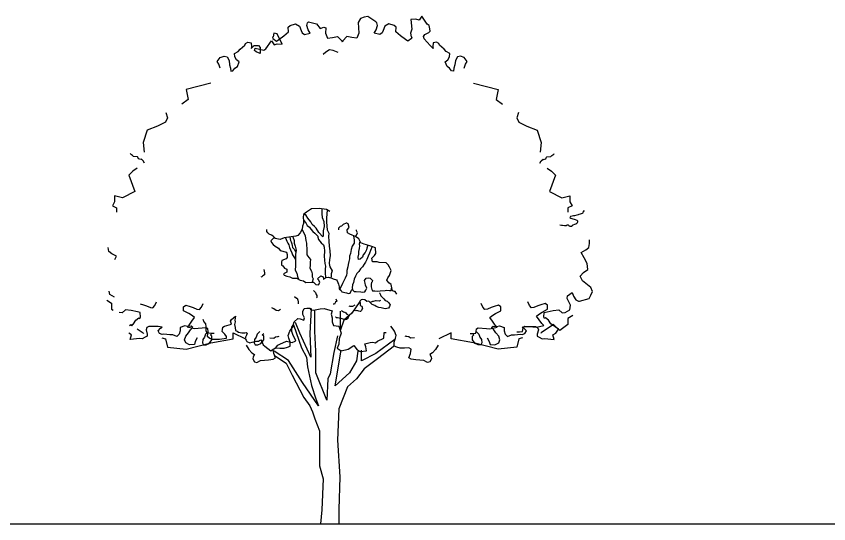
# Model space of a CAD drawing. Header units: millimetres. Extents: x 87938 to 265635, y 330093 to 434310.
# Drawn here: x 127864 to 141173, y 397805 to 406117 of the extents above; entities that cross this region are included whole.
import ezdxf

# ---------------------------------------------------------------- set-up
doc = ezdxf.new("R2010")
doc.units = ezdxf.units.MM
doc.layers.add('www.cad-blocks.net', color=7, linetype='Continuous')

# ---------------------------------------------------------------- blocks, each defined once
blk = doc.blocks.new('TREE_E14')
for p, q in [((-2409.9, 2971.8), (-2416.4, 3017)), ((-2377.5, 2946), (-2409.9, 2971.8)), ((-2325.8, 2920.1), (-2377.5, 2946)), ((-2345.1, 2885.4), (-2325.8, 2920.1)), ((-2400.2, 2504.9), (-2406.2, 2538.1)), ((-2350.5, 2473.4), (-2400.2, 2504.9)), ((-2230.2, 2337.3), (-2266.3, 2301.3)), ((-2167, 2328.3), (-2230.2, 2337.3)), ((-2099.4, 2314.8), (-2167, 2328.3)), ((-2067.8, 2305.8), (-2099.4, 2314.8)), ((-2266.3, 2301.3), (-2297.9, 2305.8)), ((-2140, 2184.3), (-2117.4, 2224.8)), ((-2117.4, 2224.8), (-2081.3, 2247.3)), ((-2081.3, 2247.3), (-2072.3, 2242.8)), ((-2072.3, 2242.8), (-2063.3, 2256.3)), ((-2063.3, 2256.3), (-2067.8, 2305.8)), ((-2170.9, 2163.1), (-2140, 2184.3)), ((-1995.6, 2143.7), (-2004.7, 2116.7)), ((-1973.1, 2152.7), (-1995.6, 2143.7)), ((-1873.8, 2152.7), (-1973.1, 2152.7)), ((-1828.7, 2148.2), (-1873.8, 2152.7)), ((-1873.8, 2107.7), (-1846.8, 2134.7)), ((-1846.8, 2134.7), (-1828.7, 2148.2)), ((-1580.6, 2161.7), (-1630.3, 2143.7)), ((-1630.3, 2143.7), (-1630.3, 2107.7)), ((-1549.1, 2152.7), (-1580.6, 2161.7)), ((-1513, 2157.2), (-1549.1, 2152.7)), ((-1517.5, 2116.7), (-1494.9, 2143.7)), ((-1494.9, 2143.7), (-1513, 2157.2)), ((-2162.5, 2062.7), (-2194.1, 2080.7)), ((-2176.1, 2013.2), (-2162.5, 2062.7)), ((-1991.1, 2049.2), (-2013.7, 2035.7)), ((-2004.7, 2116.7), (-1991.1, 2071.7)), ((-1991.1, 2071.7), (-1991.1, 2049.2)), ((-1855.8, 2076.2), (-1873.8, 2107.7)), ((-1828.7, 2067.2), (-1855.8, 2076.2)), ((-1810.7, 2071.7), (-1828.7, 2067.2)), ((-1743, 2062.7), (-1810.7, 2071.7)), ((-1711.5, 2062.7), (-1743, 2062.7)), ((-1666.4, 2044.7), (-1711.5, 2062.7)), ((-1643.8, 2071.7), (-1666.4, 2044.7)), ((-1630.3, 2107.7), (-1643.8, 2071.7)), ((-1585.2, 2008.7), (-1571.6, 2049.2)), ((-1571.6, 2049.2), (-1540.1, 2085.2)), ((-1540.1, 2085.2), (-1517.5, 2116.7)), ((-2072.3, 2022.2), (-2176.1, 2013.2)), ((-2045.3, 2017.7), (-2072.3, 2022.2)), ((-2013.7, 2035.7), (-2045.3, 2017.7)), ((-1571.6, 1977.1), (-1585.2, 2008.7)), ((-1531, 1954.6), (-1571.6, 1977.1)), ((-1476.9, 1959.1), (-1531, 1954.6)), ((-1467.9, 1990.7), (-1476.9, 1959.1)), ((-1445.3, 2031.2), (-1467.9, 1990.7)), ((-100, 0), (100, 0))]:
    blk.add_line(p, q)
for points in [[(1469.4, 4976.1), (1485.3, 5019.6), (1503.3, 5047.1), (1471.3, 5091), (1427.8, 5107), (1395.1, 5096.7), (1373.2, 5059.9), (1366.6, 5012.5), (1357.5, 4974.8), (1351.8, 4940.1), (1329.8, 4944.9), (1309.6, 4975.2), (1282.2, 4993.2), (1263.4, 5042.5), (1290.6, 5066.1), (1309, 5099.9), (1314.8, 5134.6), (1271.6, 5157), (1251, 5180.9), (1200, 5226.2), (1191.6, 5242.8), (1167.1, 5257.4), (1131.5, 5250.4), (1128.7, 5212.3), (1130.3, 5189.8), (1097.4, 5221), (1032.5, 5296.1), (1024.6, 5319.1), (1039.2, 5343.6), (1082.1, 5362.8), (1099.1, 5377.5), (1094.6, 5403.4), (1087.6, 5439), (1066.5, 5456.6), (1005.5, 5541), (976.9, 5498.4), (942.6, 5510.5), (887.9, 5505), (899.6, 5401.9), (883.7, 5358.3), (890.2, 5316.3), (899.5, 5312.4), (895.2, 5296.8), (854.8, 5267.8), (827.3, 5285.8), (772.9, 5328.2), (724.8, 5370.1), (728.5, 5421), (704.4, 5442), (648.1, 5458.9), (604.8, 5433.4), (585.4, 5386.9), (573.8, 5359), (547, 5341.8), (487.3, 5355.8), (509.2, 5392.6), (522.1, 5439.5), (514.7, 5468.8), (505.8, 5479.1), (417.6, 5540), (378.5, 5530.1), (336.1, 5517.3), (313.8, 5474.2), (318.4, 5357), (296.2, 5303.7), (241.6, 5307.8), (187.5, 5320.9), (142.9, 5273.8), (137.4, 5260.7)], [(-1194.6, 4976.1), (-1210.5, 5019.6), (-1228.5, 5047.1), (-1196.5, 5091), (-1152.9, 5107), (-1120.2, 5096.7), (-1098.4, 5059.9), (-1091.8, 5012.5), (-1082.7, 4974.8), (-1076.9, 4940.1), (-1054.9, 4944.9), (-1034.8, 4975.2), (-1007.3, 4993.2), (-988.5, 5042.5), (-1015.8, 5066.1), (-1034.2, 5099.9), (-1039.9, 5134.6), (-996.8, 5157), (-976.2, 5180.9), (-925.1, 5226.2), (-916.8, 5242.8), (-892.3, 5257.4), (-856.6, 5250.4), (-853.8, 5212.3), (-855.4, 5189.8), (-822.5, 5221), (-775.3, 5222), (-757.4, 5198.8), (-758.5, 5134.8), (-801.4, 5154), (-818.4, 5168.7), (-813.9, 5194.6), (-717.4, 5169.7), (-696.3, 5187.3), (-635.3, 5271.7), (-606.7, 5229.1), (-572.4, 5241.2), (-517.7, 5235.7), (-573.7, 5350.8), (-608.8, 5358.3), (-615.4, 5316.3), (-624.7, 5312.4), (-620.3, 5296.8), (-579.9, 5267.8), (-552.5, 5285.8), (-498, 5328.2), (-449.9, 5370.1), (-453.6, 5421), (-429.6, 5442), (-373.3, 5458.9), (-329.9, 5433.4), (-310.6, 5386.9), (-299, 5359), (-272.2, 5341.8), (-212.5, 5355.8), (-234.3, 5392.6), (-247.3, 5439.5), (-239.8, 5468.8), (-231, 5479.1), (-142.7, 5460), (-103.7, 5407.2), (-61.2, 5423.8), (-41.3, 5415.6), (-43.6, 5357), (-21.4, 5303.7), (33.3, 5307.8), (87.3, 5320.9), (132, 5273.8), (137.4, 5260.7)], [(92.3, 5144.7), (38.9, 5167), (-1.8, 5174.6), (-40.2, 5150), (-69.5, 5124.7)], [(-1298.4, 4810.2), (-1566.9, 4743.2), (-1544.5, 4631.6), (-1612.6, 4580.7)], [(1573.2, 4810.2), (1841.7, 4743.2), (1819.4, 4631.6), (1887.4, 4580.7)], [(-1788.4, 4491), (-1768.3, 4430.7), (-1790.6, 4386), (-1880.1, 4341.3), (-1992, 4296.7), (-2036.8, 4162.7), (-2026.1, 4056.6)], [(2063.3, 4491), (2043.1, 4430.7), (2065.5, 4386), (2155, 4341.3), (2266.9, 4296.7), (2311.6, 4162.7), (2301, 4056.6)], [(-2022.5, 3938.3), (-2035.7, 3963.6), (-2055.7, 3979.7), (-2061.1, 3975.7), (-2085.2, 3985), (-2093.2, 4001), (-2097.2, 4005), (-2140, 4010.4), (-2153.4, 4022.4), (-2164.1, 4029.1), (-2172.1, 4037.1), (-2176.1, 4042.4)], [(2297.4, 3938.3), (2310.5, 3963.6), (2330.6, 3979.7), (2335.9, 3975.7), (2360, 3985), (2368, 4001), (2372, 4005), (2414.9, 4010.4), (2428.2, 4022.4), (2438.9, 4029.1), (2447, 4037.1), (2451, 4042.4)], [(-2102.1, 3881.1), (-2148.6, 3850.1), (-2193.4, 3805.5), (-2126.3, 3626.9), (-2260.5, 3559.9), (-2350, 3582.2), (-2350, 3515.2), (-2372.4, 3470.6), (-2327.7, 3448.2), (-2327.7, 3403.6)], [(2377, 3881.1), (2423.5, 3850.1), (2468.2, 3805.5), (2401.1, 3626.9), (2535.4, 3559.9), (2624.9, 3582.2), (2624.9, 3515.2), (2647.2, 3470.6), (2602.5, 3448.2), (2602.5, 3403.6)], [(1.2, 3408.4), (-35.1, 3429.6), (-113.9, 3441.7), (-195.8, 3438.7), (-253.4, 3402.4), (-286.7, 3375.2), (-289.8, 3344.9), (-283.7, 3311.6), (-286.7, 3278.3), (-295.8, 3248.1), (-298.9, 3214.8), (-320.1, 3175.5), (-347.4, 3148.2), (-368.6, 3139.2), (-495.9, 3121), (-538.3, 3102.8), (-611.1, 3118), (-641.4, 3090.7), (-635.3, 3069.6), (-617.1, 3048.4), (-595.9, 3030.2), (-559.5, 3009.1), (-541.3, 2984.8), (-471.6, 2966.7), (-462.5, 2939.5), (-462.5, 2906.2), (-474.7, 2891.1), (-523.2, 2875.9), (-526.2, 2854.7), (-526.2, 2824.5), (-511, 2815.4), (-492.8, 2791.2), (-468.6, 2779.1), (-468.6, 2748.9), (-501.9, 2730.7), (-495.9, 2715.6), (-465.6, 2703.5), (-435.3, 2694.4), (-404.9, 2682.3), (-362.5, 2682.3), (-323.1, 2661.1), (-286.7, 2652), (-259.4, 2633.9), (-174.6, 2636.9), (-150.3, 2612.7), (-120, 2609.7), (-107.9, 2633.9), (-117, 2661.1), (-132.1, 2673.2), (-95.8, 2706.5), (-71.5, 2694.4), (-65.4, 2667.2), (-53.3, 2682.3), (-41.2, 2688.3), (-10.9, 2691.4), (25.5, 2682.3), (40.6, 2673.2), (77, 2664.1), (83.1, 2652), (97.2, 2617.1), (105.6, 2585.6), (105.6, 2564.6), (126.6, 2545.7), (133, 2533.1), (185.6, 2520.5), (206.6, 2514.2), (223.5, 2516.3), (238.2, 2549.9), (246.6, 2558.3), (269.8, 2535.2), (288.7, 2537.3), (341.3, 2531), (364.5, 2528.9), (383.4, 2531), (396, 2549.9), (406.6, 2570.9), (393.9, 2604.5), (387.6, 2627.6), (381.3, 2654.9), (398.2, 2680.1), (421.3, 2684.3), (444.5, 2682.2), (467.6, 2657), (463.4, 2642.3), (459.2, 2633.9), (455, 2615), (452.9, 2610.8), (452.9, 2585.6), (461.3, 2556.2), (467.6, 2541.5), (495, 2541.5), (520.2, 2539.4), (553.9, 2543.6), (608.6, 2547.8), (623.4, 2552), (652.8, 2547.8), (673.9, 2547.8), (679.6, 2584.3)], [(-85.2, 3437.3), (-84.6, 3384.9), (-81.1, 3342.7), (-63.5, 3300.4), (-59.9, 3247.5), (-70.5, 3198.2), (-70.5, 3148.9), (-74, 3131.3), (-116.4, 3180.6), (-148.2, 3226.4), (-165.8, 3244), (-190.5, 3268.7), (-204.6, 3296.9), (-236.4, 3335.6), (-257.6, 3367.3), (-276.4, 3383.6)], [(-26.9, 3424.8), (-35.2, 3339.1), (-35.2, 3296.9), (-31.7, 3251.1), (-28.2, 3208.8), (-7, 3173.6), (-10.5, 3134.8), (-7, 3085.5), (-3.4, 3032.6), (3.6, 2979.8), (7.1, 2926.9), (0.1, 2884.6), (-3.4, 2842.4), (3.6, 2807.1), (28.3, 2761.3), (17.7, 2729.6), (17.7, 2705), (15.3, 2684.8)], [(2781, 3421.1), (2764.8, 3401.1), (2760.3, 3388.7), (2747.8, 3383), (2735.3, 3380.7), (2722.8, 3376.2), (2713.7, 3372.8), (2698.9, 3368.2), (2676.2, 3363.7), (2664.8, 3363.7), (2647.8, 3358), (2630.7, 3353.5), (2626.2, 3348.9), (2623.9, 3345.5), (2634.1, 3337.6), (2656.9, 3329.6), (2669.4, 3327.3), (2680.7, 3322.8), (2701.2, 3314.9), (2705.7, 3305.8), (2706.9, 3292.2), (2698.9, 3279.7), (2687.6, 3272.9), (2672.8, 3268.3), (2656.9, 3261.5), (2647.8, 3257), (2645.5, 3246.7), (2620.5, 3244.5), (2617.1, 3253.6), (2609.1, 3260.4), (2590.9, 3261.5), (2581.8, 3254.7), (2563.6, 3253.6), (2544.3, 3255.8), (2534.1, 3257), (2514.5, 3261.4)], [(-284.2, 3314.1), (-261.1, 3286.3), (-243.5, 3258.1), (-218.8, 3237), (-204.6, 3215.8), (-183.5, 3191.2), (-162.3, 3173.6), (-127, 3141.8), (-127, 3127.7), (-119.9, 3103.1), (-91.7, 3067.9), (-67, 3046.7), (-59.9, 3018.5), (-56.4, 2976.3), (-59.9, 2923.4), (-56.4, 2877.6), (-52.9, 2842.4), (-45.8, 2814.2), (-49.3, 2779), (-49.3, 2743.7), (-45.3, 2686.3)], [(707.9, 2537.2), (686.6, 2544.9), (681.4, 2575.8), (673.7, 2611.8), (645.4, 2632.4), (624.8, 2658.1), (635.1, 2683.8), (655.7, 2712.1), (671.1, 2763.5), (653.1, 2802.1), (640.2, 2827.8), (619.6, 2848.4), (539.7, 2853.5), (519.1, 2861.2), (467.6, 2858.7), (459.7, 2900.6), (490, 2930.8), (505.2, 2951), (500.1, 3011.5), (459.7, 3029.1), (404.1, 3046.8), (378.9, 3051.8), (341, 3067), (320.8, 3112.3), (282.9, 3137.5), (245, 3150.1), (219.8, 3162.8), (197, 3177.9), (192, 3208.1), (212.2, 3235.9), (204.6, 3273.7), (186.9, 3283.8), (181.9, 3281.3), (149, 3268.6), (131.3, 3251), (116.2, 3246), (111.1, 3243.4), (98.5, 3228.3), (96, 3210.7)], [(-591.4, 3113.9), (-616.3, 3138.6), (-635.7, 3150.2), (-658.9, 3163.7), (-674.4, 3175.3), (-684.1, 3190.8), (-684.1, 3200.5), (-684.1, 3212.1)], [(-300.9, 3210.9), (-278.4, 3169.7), (-266.5, 3143.6), (-264.1, 3119.8), (-259.4, 3093.7), (-252.2, 3065.2), (-252.2, 3034.3), (-249.8, 3013), (-249.8, 2986.8), (-249.8, 2960.7), (-247.5, 2934.6), (-228.4, 2906.1), (-209.4, 2887.1), (-211.8, 2856.2), (-211.8, 2823), (-214.1, 2792.1), (-197.5, 2756.5), (-190.3, 2728), (-190.3, 2697.1), (-178.4, 2673.3), (-190.3, 2636.3)], [(284.1, 3136.8), (293, 3152.7), (303.1, 3177.9), (295.5, 3198.1), (293, 3208.1)], [(-482.4, 3122.9), (-468.7, 3086.6), (-456.8, 3065.2), (-444.9, 3043.8), (-437.8, 3015.3), (-428.3, 2989.2), (-414, 2958.3), (-404.5, 2934.6), (-390.2, 2915.6), (-371.2, 2887.1)], [(-435.8, 3129.6), (-425.9, 3093.7), (-418.8, 3079.5), (-414, 3058.1), (-406.9, 3036.7), (-404.5, 3017.7), (-387.8, 2998.7), (-369.5, 2966.5)], [(-400.2, 3134.7), (-387.8, 3093.7), (-387.8, 3062.8), (-375.9, 3029.6), (-366.4, 2986.8), (-373.6, 2939.3), (-371.2, 2906.1), (-371.2, 2875.2), (-373.6, 2853.8), (-371.2, 2815.8), (-375.9, 2770.7), (-356.9, 2737.5), (-352.1, 2699.5), (-337.8, 2669)], [(261.1, 3144.8), (269.3, 3097.2), (266.7, 3062.5), (247.9, 3030.5), (237.2, 2995.8), (226.5, 2950.4), (218.5, 2921), (218.5, 2894.3), (210.5, 2862.3), (202.5, 2830.3), (199.8, 2803.6), (189.1, 2763.5), (189.1, 2736.8), (183.8, 2712.8), (170.4, 2680.8), (157, 2651.4), (141, 2624.7), (110.8, 2559.9)], [(464, 3027.3), (445.8, 2985.1), (435.2, 2953.1), (421.8, 2921), (405.7, 2886.3), (392.4, 2857), (379, 2832.9), (357.6, 2806.3), (336.2, 2784.9), (317.5, 2752.9), (298.8, 2731.5), (282.7, 2704.8), (269.3, 2670.1), (261.3, 2635.4), (250.6, 2608.7), (245.3, 2576.7), (248.8, 2556.1)], [(418.5, 3042.2), (408.4, 3009.1), (403.1, 2990.4), (389.7, 2961.1), (368.3, 2937.1), (357.6, 2910.4), (333.5, 2889), (314.8, 2883.7), (312.1, 2910.4), (317.5, 2945.1), (317.5, 2971.8), (328.2, 3003.8), (330.9, 3035.8), (328.2, 3054.5), (332.4, 3086.3)], [(1720.2, 2031.2), (1742.7, 1990.7), (1751.7, 1959.1), (1805.9, 1954.6), (1846.5, 1977.1), (1860, 2008.7), (1846.5, 2049.2), (1814.9, 2085.2), (1792.3, 2116.7), (1769.8, 2143.7), (1787.8, 2157.2), (1823.9, 2152.7), (1855.5, 2161.7), (1905.1, 2143.7), (1905.1, 2107.7), (1918.6, 2071.7), (1941.2, 2044.7), (1986.3, 2062.7), (2017.9, 2062.7), (2085.5, 2071.7), (2103.6, 2067.2), (2130.6, 2076.2), (2148.7, 2107.7), (2121.6, 2134.7), (2103.6, 2148.2), (2148.7, 2152.7), (2247.9, 2152.7), (2270.5, 2143.7), (2279.5, 2116.7), (2266, 2071.7), (2266, 2049.2), (2288.5, 2035.7), (2320.1, 2017.7), (2347.2, 2022.2), (2450.9, 2013.2), (2437.4, 2062.7), (2468.9, 2080.7), (2500.5, 2125.7), (2414.8, 2184.3), (2392.3, 2224.8), (2356.2, 2247.3), (2347.2, 2242.8), (2338.1, 2256.3), (2342.6, 2305.8), (2374.2, 2314.8), (2441.9, 2328.3), (2505, 2337.3), (2541.1, 2301.3), (2572.7, 2305.8), (2622.3, 2337.3), (2631.3, 2386.9), (2608.8, 2431.9), (2595.2, 2458.9), (2599.8, 2490.4), (2649.4, 2526.4), (2662.9, 2485.9), (2690, 2445.4), (2717, 2431.9), (2730.6, 2431.9), (2834.3, 2458.9), (2852.4, 2494.9), (2870.4, 2535.4), (2852.4, 2580.5), (2760.6, 2653.5), (2734.8, 2705.1), (2773.6, 2743.9), (2818.9, 2776.2), (2812.4, 2840.7), (2780, 2905.3), (2747.7, 2963.4), (2799.4, 2989.2), (2831.8, 3015.1), (2838.3, 3060.3), (2838.3, 3099)], [(-719, 2774.9), (-712.5, 2739.8), (-712.5, 2717.9), (-727.8, 2707), (-741, 2696), (-752, 2691.6)], [(-174.3, 2545.7), (-153.3, 2524.7), (-147, 2503.7), (-140.6, 2493.2), (-138.5, 2478.5), (-138.5, 2470.1), (-142.8, 2465.9)], [(545.5, 2522.6), (547.6, 2516.3), (558.1, 2489), (583.4, 2463.8), (591.8, 2455.4), (608.6, 2438.5), (629.7, 2430.1), (646.5, 2411.2), (654.9, 2400.7), (663.3, 2392.3), (652.8, 2371.3), (642.3, 2352.4), (606.5, 2348.2), (564.4, 2358.7), (539.2, 2360.8), (507.6, 2371.3), (495, 2381.8), (463.4, 2394.4), (450.8, 2409.1), (429.7, 2430.1), (406.6, 2428), (385.5, 2444.8), (381.3, 2444.8), (360.3, 2449.1), (345.5, 2444.8), (330.8, 2432.2), (328.7, 2428), (332.9, 2409.1), (332.9, 2404.9), (332.9, 2383.9), (351.8, 2375.5), (360.3, 2350.3), (345.5, 2325.1), (339.2, 2318.8), (335, 2318.8), (318.2, 2320.9), (299.2, 2327.2), (286.6, 2325.1), (276.1, 2327.2), (263.5, 2333.5)], [(734.6, 2506.2), (714.9, 2534.6), (707.9, 2537.2)], [(-2433, 2441.7), (-2380.3, 2410.2), (-2380.3, 2343.2), (-2363.7, 2330.7)], [(-2069.9, 2401.6), (-2031, 2389.7), (-2019.9, 2386), (-1997.7, 2378.6), (-1957, 2360.1), (-1931.1, 2356.4), (-1908.9, 2382.3), (-1890.1, 2421.6)], [(-1259.2, 2077.4), (-1288.8, 2077.4), (-1322.1, 2081.1), (-1325.8, 2099.6), (-1329.5, 2129.1), (-1348, 2140.2), (-1436.9, 2132.8), (-1473.9, 2129.1), (-1555.3, 2147.6), (-1533.1, 2169.8), (-1503.5, 2210.4), (-1473.9, 2251), (-1496.1, 2269.5), (-1536.8, 2295.4), (-1596, 2324.9), (-1596, 2369.2), (-1570.1, 2387.7), (-1522, 2372.9), (-1510.9, 2369.2), (-1488.7, 2361.8), (-1448, 2343.4), (-1422.1, 2339.7), (-1399.9, 2365.5), (-1381, 2404.9)], [(-382.7, 2480.6), (-361.6, 2463.8), (-355.3, 2461.7), (-346.9, 2440.6), (-342.7, 2423.8), (-344.8, 2402.8), (-344.8, 2402.8)], [(69.8, 2455.4), (78.2, 2432.2), (63.5, 2419.6), (53, 2398.6), (40.4, 2398.6)], [(331.4, 2426), (244.1, 2300.1), (156.7, 2222.6), (117.9, 2116.1), (117.9, 2271), (117.9, 2319.5)], [(556, 2436.4), (541.3, 2430.1), (507.6, 2434.3), (501.3, 2434.3), (476, 2428), (467.6, 2425.9), (442.3, 2417.5)], [(1534.1, 2077.4), (1563.7, 2077.4), (1597, 2081.1), (1600.7, 2099.6), (1604.4, 2129.1), (1622.9, 2140.2), (1711.7, 2132.8), (1748.7, 2129.1), (1830.1, 2147.6), (1807.9, 2169.8), (1778.3, 2210.4), (1748.7, 2251), (1770.9, 2269.5), (1811.6, 2295.4), (1870.8, 2324.9), (1870.8, 2369.2), (1844.9, 2387.7), (1796.8, 2372.9), (1785.7, 2369.2), (1763.5, 2361.8), (1722.8, 2343.4), (1696.9, 2339.7), (1674.7, 2365.5), (1655.9, 2404.9)], [(2043.1, 2094.2), (2072.7, 2094.2), (2106.1, 2097.9), (2109.8, 2116.3), (2113.5, 2145.9), (2132, 2157), (2220.8, 2149.6), (2257.8, 2145.9), (2339.2, 2164.4), (2317, 2186.5), (2287.4, 2227.2), (2257.8, 2267.8), (2280, 2286.3), (2320.7, 2312.1), (2379.9, 2341.7), (2379.9, 2386), (2354, 2404.5), (2305.9, 2389.7), (2294.8, 2386), (2272.6, 2378.6), (2231.9, 2360.1), (2206, 2356.4), (2183.8, 2382.3), (2164.9, 2421.6)], [(-920.4, 2023.2), (-911, 2004.6), (-904.8, 1989.1), (-870.6, 1976.6), (-845.7, 1982.9), (-799, 1992.2), (-777.3, 1992.2), (-764.8, 2001.5), (-752.4, 2007.7), (-739.9, 1989.1), (-724.4, 1954.9), (-708.8, 1939.4), (-674.6, 1914.5), (-640.4, 1889.7), (-627.9, 1899), (-590.6, 1917.6), (-565.7, 1948.7), (-543.9, 1961.1), (-469.3, 1995.3), (-407, 1979.8), (-375.9, 1992.2), (-369.7, 2001.5), (-397.7, 2057.4), (-413.3, 2097.7), (-413.3, 2147.4), (-397.7, 2169.2), (-385.3, 2206.4), (-347.9, 2240.6), (-319.9, 2237.5), (-279.5, 2222), (-273.3, 2246.8), (-291.9, 2284.1), (-291.9, 2318.2), (-276.4, 2349.3), (-248.4, 2352.4), (-214.2, 2352.4), (-204.8, 2336.9), (-176.8, 2330.6), (-102.2, 2346.2), (-58.6, 2349.3), (28.5, 2324.4), (16.1, 2287.2), (28.5, 2249.9), (28.5, 2206.4), (40.9, 2163), (99.2, 2158.7), (126.3, 2082.2), (103.7, 2019.1), (99.2, 1960.6), (81.2, 1915.6), (126.3, 1888.6), (202.9, 1906.6), (266.1, 1947.1), (302.2, 1897.6), (333.8, 1879.6), (401.4, 1888.6), (396.9, 1933.6), (383.4, 1965.1), (442, 1978.6), (473.6, 1983.1), (500.7, 1974.1), (523.2, 1992.1), (590.9, 2028.1), (595.4, 2086.7), (617.9, 2086.7)], [(-534.7, 2341.2), (-558.8, 2325.9), (-585.2, 2328.1), (-607.1, 2347.8), (-629.1, 2358.7)], [(-201.2, 2352.1), (-214.2, 2078.7), (-203.8, 1818.8), (-323.4, 2079.4), (-373.1, 2196.8)], [(85.9, 2052.7), (46.7, 1870.4), (7.6, 1636.1), (-18.5, 1584), (-31.6, 1349.6), (-149, 1649.1), (-149, 1883.4), (-162, 2104.7), (-162, 2326.1)], [(126.1, 2328.8), (140.3, 2321.7), (153.3, 2314.7), (166.2, 2309.9), (175.7, 2302.9), (188.6, 2287.6), (212.2, 2275.8), (203.9, 2258.2), (200.4, 2242.9), (186.3, 2229.9), (169.8, 2226.4), (137.9, 2235.8), (127.3, 2240.5), (104.9, 2244), (86.1, 2248.8), (75.4, 2249.9), (67.2, 2254.6), (63.7, 2255.8)], [(276.1, 2386), (250.8, 2371.3), (223.5, 2373.4), (212.9, 2377.6)], [(-1383.9, 2234.4), (-1371.5, 2206.4), (-1355.9, 2181.6), (-1349.7, 2153.6), (-1349.7, 2141.2), (-1349.7, 2107.1), (-1334.1, 2072.9), (-1337.2, 2048.1), (-1309.2, 2026.3), (-1281.2, 2017), (-1247, 2017), (-1203.5, 2017), (-1125.7, 2026.3), (-1125.7, 2045), (-1144.3, 2069.8), (-1172.3, 2100.9), (-1169.2, 2122.6), (-1166.1, 2147.4), (-1147.5, 2156.7), (-1072.8, 2178.5), (-1082.1, 2212.6), (-1069.7, 2231.3), (-1029.2, 2265.4), (-1035.5, 2222), (-1032.4, 2206.4), (-1038.6, 2175.4), (-1032.4, 2141.2), (-1029.2, 2110.2), (-1010.6, 2104), (-995, 2091.5), (-957.7, 2085.3), (-926.6, 2085.3), (-911, 2088.4), (-901.7, 2082.2), (-907.9, 2060.5), (-917.2, 2038.8), (-918.7, 2031.6)], [(2655.1, 2274.1), (2602.5, 2242.6), (2602.5, 2175.6), (2513, 2108.6), (2445.9, 2175.6), (2311.6, 2086.3), (2307.2, 2077.4)], [(-2183.5, 2163.1), (-2171, 2175.6), (-2152.3, 2163.1)], [(-912.1, 1951.8), (-882.5, 1903.8), (-849.2, 1866.9), (-819.6, 1848.4), (-834.4, 1822.5), (-838.1, 1800.4), (-819.6, 1767.1), (-793.7, 1759.7), (-753, 1781.9), (-712.3, 1785.6), (-667.8, 1789.3), (-616, 1796.7), (-590.1, 1811.5), (-608.6, 1859.5), (-616, 1907.5), (-590.1, 1922.3), (-542, 1918.6), (-497.6, 1918.6), (-460.6, 1929.7), (-431, 1940.7), (-431, 1981.4), (-445.8, 2025.7), (-453.2, 2055.3), (-434.7, 2103.3), (-419.9, 2125.4), (-394, 2158.7)], [(-394, 2170.7), (-305.5, 1922.5), (-253.4, 1818.3), (-240.3, 1714.2), (-196.6, 1509.4), (-149, 1365.3), (-122.9, 1287.2), (-295.8, 1542.4), (-448, 1783.4), (-605.4, 1884.4)], [(1186.9, 1951.8), (1157.3, 1903.8), (1124, 1866.9), (1094.4, 1848.4), (1109.2, 1822.5), (1112.9, 1800.4), (1094.4, 1767.1), (1068.5, 1759.7), (1027.8, 1781.9), (987.1, 1785.6), (942.7, 1789.3), (890.9, 1796.7), (865, 1811.5), (883.5, 1859.5), (890.9, 1907.5), (865, 1922.3), (816.9, 1918.6), (772.5, 1918.6), (735.5, 1929.7), (705.8, 1940.7), (705.8, 1981.4), (720.7, 2025.7), (728.1, 2055.3), (709.5, 2103.3), (694.7, 2125.4), (668.8, 2158.7)], [(-2101, 2129), (-2036.8, 2086.3), (-2032.3, 2077.4)], [(-1832.8, 2029.8), (-1790.6, 2019.3), (-1768.3, 1930), (-1566.9, 1907.7), (-1298.4, 1974.6), (-1052.3, 2019.3), (-1052.3, 2086.3), (-918, 2019.3)], [(-1325.8, 2099.6), (-1355.4, 2070), (-1366.5, 2036.8), (-1385.1, 2010.9), (-1388.8, 1974), (-1377.6, 1955.5), (-1348, 1955.5), (-1314.7, 1966.6), (-1285.1, 2007.2), (-1285.1, 2047.9), (-1299.9, 2062.6), (-1285.1, 2077.4)], [(-760.4, 2099.6), (-790, 2070), (-801.1, 2036.8), (-819.6, 2010.9), (-823.3, 1974), (-812.2, 1955.5), (-782.6, 1955.5), (-749.3, 1966.6), (-719.7, 2007.2), (-719.7, 2047.9), (-734.5, 2062.6), (-719.7, 2077.4)], [(-653, 2029.4), (-608.6, 2025.7), (-590.1, 2040.5), (-567.9, 2044.2), (-560.5, 2044.2), (-549.4, 2047.9)], [(927.9, 2029.4), (883.5, 2025.7), (865, 2040.5), (842.8, 2044.2), (835.4, 2044.2), (824.3, 2047.9)], [(2107.6, 2029.8), (2065.5, 2019.3), (2043.1, 1930), (1841.7, 1907.7), (1573.2, 1974.6), (1327.1, 2019.3), (1327.1, 2086.3), (1192.9, 2019.3)], [(1600.7, 2099.6), (1630.3, 2070), (1641.4, 2036.8), (1659.9, 2010.9), (1663.6, 1974), (1652.5, 1955.5), (1622.9, 1955.5), (1589.6, 1966.6), (1560, 2007.2), (1560, 2047.9), (1574.8, 2062.6), (1560, 2077.4)], [(712.1, 2013.6), (503.4, 1857.4), (346.8, 1779.3), (346.8, 1896.4)], [(307.7, 1883.4), (294.6, 1779.3), (216.3, 1649.1), (59.8, 1505.9), (125, 1896.4)], [(707.1, 1944.6), (524.8, 1799.1), (379, 1690), (294, 1580.9), (196.8, 1496), (99.6, 1253.5), (87.4, 914.1), (111.7, 514), (100, 154.7), (100, 0)], [(-601.6, 1835.8), (-475.2, 1753.2), (-409.9, 1623), (-279.5, 1378.3), (-214.3, 1287.2), (-188.2, 1222.1), (-162.1, 1144), (-109.9, 1013.8), (-109.8, 894), (-109.8, 633.6), (-70.7, 490.4), (-83.7, 153.9), (-100, 0)]]:
    blk.add_lwpolyline(points)
blk = doc.blocks.new('A$C72F22F66')
at = {"xscale": 1.5, "yscale": 1.5, "zscale": 1.5}
blk.add_blockref('TREE_E14', (3649, 0), dxfattribs=at)
blk.add_blockref('TREE_E14', (3649, 0), dxfattribs=at)
blk = doc.blocks.new('format')
at = {"layer": 'www.cad-blocks.net', "color": 155, "true_color": 0x546d8e}
blk.add_line((102854, 397805), (265635, 397805), dxfattribs=at)

msp = doc.modelspace()

# ---------------------------------------------------------------- block references
msp.add_blockref('A$C72F22F66', (129348, 397805))
at = {"layer": 'www.cad-blocks.net'}
msp.add_blockref('format', (0, 0), dxfattribs=at)

doc.saveas('drawing.dxf')
